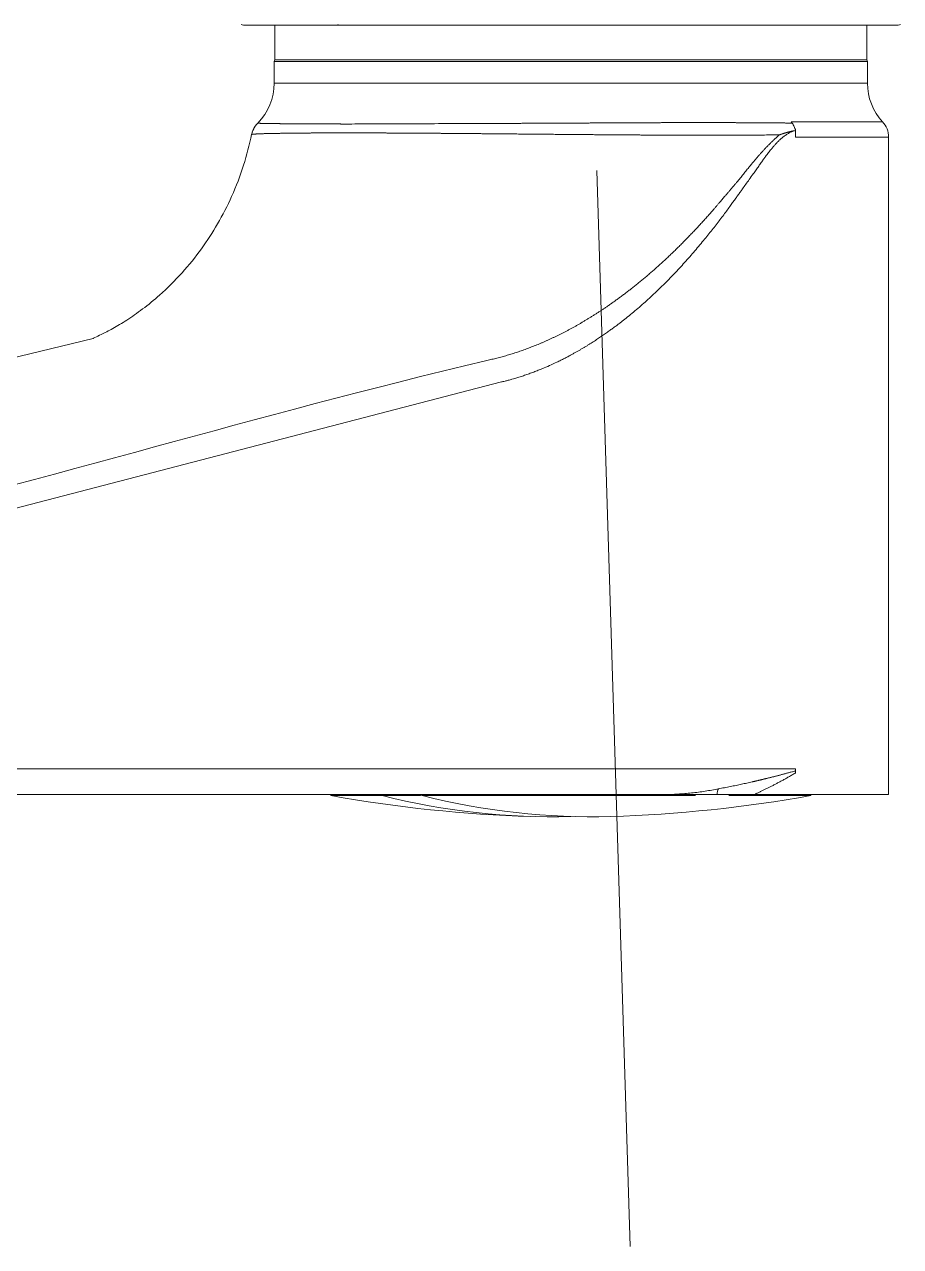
# Model space of a CAD drawing. Extents: x 0 to 1128, y 0 to 827.
# Drawn here: x 334.26 to 365.28, y 658.47 to 701.72 of the extents above; entities that cross this region are included whole.
import ezdxf

# ---------------------------------------------------------------- set-up
doc = ezdxf.new("R2010")
doc.units = 0
doc.header["$LTSCALE"] = 4
doc.header["$MEASUREMENT"] = 0
doc.linetypes.add('CENTER2', pattern=[28.575, 19.05, -3.175, 3.175, -3.175])
doc.layers.add('1', color=7, linetype='CONTINUOUS')
doc.layers.add('Cneter', color=1, linetype='CENTER2', lineweight=13)

msp = doc.modelspace()

# ---------------------------------------------------------------- linework, layer by layer
at = {"layer": '1', "color": 7, "linetype": 'Continuous', "lineweight": 18}
for p, q in [((345.473, 701.688), (342.105, 701.688)), ((343.128, 700.471), (343.128, 701.688)), ((365.105, 701.688), (345.473, 701.688)), ((364.083, 701.688), (364.083, 700.471)), ((343.105, 700.409), (343.128, 700.471)), ((343.105, 700.409), (346.18, 700.409)), ((343.105, 699.637), (343.105, 700.409)), ((343.128, 700.471), (346.196, 700.471)), ((364.105, 700.409), (346.18, 700.409)), ((346.196, 700.471), (364.083, 700.471)), ((364.083, 700.471), (364.105, 700.409)), ((364.105, 700.409), (364.105, 699.637)), ((364.641, 698.275), (361.409, 698.275)), ((361.564, 697.73), (361.564, 697.963)), ((364.855, 697.73), (364.855, 674.471)), ((305.744, 683.168), (336.691, 690.6)), ((327.585, 682.942), (351.151, 689.067)), ((332.972, 674.471), (356.903, 674.471)), ((345.105, 674.43), (345.105, 674.471)), ((345.105, 674.43), (346.929, 674.43)), ((346.929, 674.44), (346.929, 674.43)), ((348.344, 674.44), (348.344, 674.43)), ((348.344, 674.43), (358.013, 674.43)), ((359.2, 674.43), (362.105, 674.43)), ((364.855, 674.471), (360.109, 674.471)), ((362.105, 674.471), (362.105, 674.43))]:
    msp.add_line(p, q, dxfattribs=at)
at = {"layer": '1', "color": 7, "linetype": 'Continuous', "lineweight": 13}
for p, q in [((343.105, 699.637), (346.18, 699.637)), ((346.18, 699.637), (349.954, 699.637)), ((349.954, 699.637), (364.105, 699.637)), ((361.56, 697.73), (364.855, 697.73)), ((333.628, 675.371), (361.564, 675.371)), ((347.595, 674.43), (347.595, 674.471))]:
    msp.add_line(p, q, dxfattribs=at)
at = {"layer": '1', "color": 7, "linetype": 'Continuous', "lineweight": 18}
for centre, radius, start, end in [((342.105, 702.188), 0.5, 249.7751, 270), ((365.105, 702.188), 0.5, 270, 290.2249), ((341.105, 699.637), 2, 315.1747, 0), ((366.105, 699.637), 2, 180, 222.9311), ((364.055, 697.73), 0.8, 0, 42.9338), ((353.605, 721.671), 48, 259.8001, 268.3117), ((353.605, 721.671), 48, 271.6883, 280.1999)]:
    msp.add_arc(centre, radius, start, end, dxfattribs=at)
at = {"layer": '1', "color": 7, "linetype": 'Continuous', "lineweight": 13, "extrusion": (0, 0, -1)}
msp.add_ellipse((345.473, 702.188), major_axis=(0, -0.5), ratio=0.707107, start_param=6.28316, end_param=6.636176, dxfattribs=at)
at = {"layer": '1', "color": 7, "linetype": 'Continuous', "lineweight": 18, "extrusion": (0, 0, -1)}
for centre in [(352.898, 721.671), (354.312, 721.671)]:
    msp.add_ellipse(centre, major_axis=(0, -47.99), ratio=0.707107, start_param=6.262349, end_param=6.459997, dxfattribs=at)
at = {"layer": '1', "color": 7, "linetype": 'Continuous', "lineweight": 18}
for points, degree in [([(342.305, 697.821), (342.355, 698.059), (342.527, 698.23)], 2), ([(361.44, 698.229), (361.43, 698.244), (361.419, 698.259), (361.409, 698.275)], 3), ([(361.486, 697.951), (361.512, 697.955), (361.538, 697.959), (361.564, 697.963)], 3), ([(350.636, 689.829), (342.087, 687.791), (335.637, 685.747), (327.086, 683.698)], 3), ([(361.56, 675.306), (361.56, 675.328), (361.56, 675.349), (361.56, 675.371)], 3), ([(361.56, 675.23), (361.56, 675.255), (361.56, 675.281), (361.56, 675.306)], 3), ([(358.781, 674.471), (358.785, 674.51), (358.798, 674.583), (358.817, 674.644), (358.829, 674.671)], 3), ([(347.595, 674.43), (347.516, 674.43), (347.362, 674.43), (347.14, 674.434), (346.998, 674.438), (346.929, 674.44)], 3), ([(348.344, 674.44), (348.256, 674.438), (348.084, 674.434), (347.834, 674.43), (347.673, 674.43), (347.595, 674.43)], 3)]:
    msp.add_open_spline(points, degree=degree, dxfattribs=at)
for points, knots in [([(345.746, 698.195), (345.734, 698.195), (345.71, 698.195), (345.675, 698.195), (345.639, 698.195), (345.604, 698.195), (345.569, 698.195), (345.533, 698.195), (345.498, 698.195), (345.462, 698.196), (345.427, 698.196), (345.392, 698.196), (345.356, 698.196), (345.321, 698.196), (345.286, 698.196), (345.251, 698.196), (345.216, 698.196), (345.181, 698.196), (345.145, 698.197), (345.11, 698.197), (345.076, 698.197), (345.041, 698.197), (345.006, 698.197), (344.971, 698.197), (344.936, 698.197), (344.902, 698.197), (344.867, 698.198), (344.833, 698.198), (344.798, 698.198), (344.764, 698.198), (344.73, 698.198), (344.696, 698.198), (344.662, 698.198), (344.628, 698.199), (344.594, 698.199), (344.56, 698.199), (344.527, 698.199), (344.493, 698.199), (344.46, 698.199), (344.427, 698.2), (344.394, 698.2), (344.361, 698.2), (344.328, 698.2), (344.295, 698.2), (344.263, 698.2), (344.23, 698.201), (344.198, 698.201), (344.166, 698.201), (344.134, 698.201), (344.102, 698.201), (344.071, 698.202), (344.04, 698.202), (344.008, 698.202), (343.977, 698.202), (343.947, 698.202), (343.916, 698.203), (343.885, 698.203), (343.855, 698.203), (343.825, 698.203), (343.795, 698.203), (343.766, 698.204), (343.736, 698.204), (343.707, 698.204), (343.678, 698.204), (343.65, 698.205), (343.621, 698.205), (343.593, 698.205), (343.565, 698.205), (343.538, 698.205), (343.51, 698.206), (343.483, 698.206), (343.456, 698.206), (343.429, 698.206), (343.403, 698.207), (343.377, 698.207), (343.351, 698.207), (343.326, 698.207), (343.301, 698.208), (343.276, 698.208), (343.251, 698.208), (343.227, 698.208), (343.203, 698.209), (343.179, 698.209), (343.156, 698.209), (343.133, 698.21), (343.11, 698.21), (343.088, 698.21), (343.066, 698.21), (343.045, 698.211), (343.023, 698.211), (343.002, 698.211), (342.982, 698.212), (342.962, 698.212), (342.942, 698.212), (342.923, 698.212), (342.904, 698.213), (342.885, 698.213), (342.867, 698.213), (342.849, 698.214), (342.832, 698.214), (342.815, 698.214), (342.798, 698.215), (342.782, 698.215), (342.767, 698.215), (342.751, 698.216), (342.736, 698.216), (342.722, 698.216), (342.708, 698.217), (342.695, 698.217), (342.682, 698.217), (342.669, 698.218), (342.657, 698.218), (342.646, 698.218), (342.635, 698.219), (342.624, 698.219), (342.614, 698.219), (342.604, 698.22), (342.595, 698.22), (342.587, 698.22), (342.578, 698.221), (342.571, 698.221), (342.564, 698.222), (342.557, 698.222), (342.551, 698.222), (342.546, 698.223), (342.541, 698.223), (342.537, 698.223), (342.533, 698.224), (342.53, 698.224), (342.527, 698.225), (342.525, 698.225), (342.524, 698.225), (342.523, 698.226), (342.522, 698.226), (342.523, 698.226), (342.523, 698.226)], [0, 0, 0, 0, 0.005769, 0.011565, 0.017388, 0.023237, 0.029114, 0.035017, 0.040948, 0.046905, 0.05289, 0.058901, 0.064939, 0.071004, 0.077096, 0.083215, 0.089361, 0.095533, 0.101733, 0.107959, 0.114213, 0.120493, 0.1268, 0.133134, 0.139495, 0.145883, 0.152298, 0.158739, 0.165208, 0.171703, 0.178225, 0.184774, 0.19135, 0.197953, 0.204583, 0.211239, 0.217923, 0.224633, 0.23137, 0.238134, 0.244925, 0.251743, 0.258587, 0.265459, 0.272357, 0.279282, 0.286234, 0.293213, 0.300218, 0.307251, 0.31431, 0.321396, 0.328509, 0.335649, 0.342815, 0.350009, 0.357229, 0.364476, 0.37175, 0.379051, 0.386378, 0.393732, 0.401113, 0.408521, 0.415956, 0.423417, 0.430905, 0.43842, 0.445962, 0.453531, 0.461126, 0.468748, 0.476397, 0.484072, 0.491775, 0.499504, 0.50726, 0.515043, 0.522852, 0.530688, 0.538551, 0.546441, 0.554357, 0.5623, 0.57027, 0.578267, 0.58629, 0.59434, 0.602417, 0.610521, 0.618651, 0.626808, 0.634991, 0.643202, 0.651439, 0.659702, 0.667993, 0.67631, 0.684654, 0.693024, 0.701422, 0.709846, 0.718296, 0.726773, 0.735277, 0.743808, 0.752365, 0.760949, 0.76956, 0.778197, 0.786861, 0.795551, 0.804268, 0.813012, 0.821782, 0.830579, 0.839403, 0.848253, 0.85713, 0.866034, 0.874964, 0.883921, 0.892904, 0.901914, 0.910951, 0.920014, 0.929104, 0.93822, 0.947363, 0.956532, 0.965729, 0.974951, 0.9842, 0.993476, 1, 1, 1, 1]), ([(361.44, 698.229), (361.427, 698.229), (361.401, 698.229), (361.362, 698.229), (361.322, 698.23), (361.282, 698.23), (361.242, 698.231), (361.202, 698.231), (361.162, 698.232), (361.121, 698.232), (361.081, 698.232), (361.04, 698.233), (360.999, 698.233), (360.958, 698.234), (360.917, 698.234), (360.875, 698.234), (360.834, 698.235), (360.792, 698.235), (360.75, 698.235), (360.708, 698.236), (360.666, 698.236), (360.624, 698.236), (360.581, 698.237), (360.539, 698.237), (360.496, 698.237), (360.453, 698.238), (360.41, 698.238), (360.367, 698.238), (360.323, 698.239), (360.28, 698.239), (360.236, 698.239), (360.193, 698.24), (360.149, 698.24), (360.105, 698.24), (360.061, 698.24), (360.016, 698.241), (359.972, 698.241), (359.927, 698.241), (359.883, 698.241), (359.838, 698.242), (359.793, 698.242), (359.748, 698.242), (359.703, 698.242), (359.657, 698.242), (359.612, 698.243), (359.566, 698.243), (359.521, 698.243), (359.475, 698.243), (359.429, 698.243), (359.383, 698.244), (359.337, 698.244), (359.291, 698.244), (359.244, 698.244), (359.198, 698.244), (359.151, 698.244), (359.105, 698.244), (359.058, 698.245), (359.011, 698.245), (358.964, 698.245), (358.917, 698.245), (358.87, 698.245), (358.822, 698.245), (358.775, 698.245), (358.727, 698.245), (358.68, 698.245), (358.632, 698.245), (358.584, 698.245), (358.536, 698.245), (358.488, 698.246), (358.44, 698.246), (358.392, 698.246), (358.344, 698.246), (358.296, 698.246), (358.247, 698.246), (358.199, 698.246), (358.15, 698.246), (358.101, 698.246), (358.053, 698.246), (358.004, 698.246), (357.955, 698.246), (357.906, 698.246), (357.857, 698.246), (357.807, 698.246), (357.758, 698.245), (357.709, 698.245), (357.659, 698.245), (357.61, 698.245), (357.56, 698.245), (357.511, 698.245), (357.461, 698.245), (357.411, 698.245), (357.361, 698.245), (357.312, 698.245), (357.262, 698.245), (357.212, 698.245), (357.162, 698.244), (357.111, 698.244), (357.061, 698.244), (357.011, 698.244), (356.961, 698.244), (356.91, 698.244), (356.86, 698.244), (356.809, 698.243), (356.759, 698.243), (356.708, 698.243), (356.658, 698.243), (356.607, 698.243), (356.556, 698.243), (356.505, 698.242), (356.455, 698.242), (356.404, 698.242), (356.353, 698.242), (356.302, 698.241), (356.251, 698.241), (356.2, 698.241), (356.149, 698.241), (356.098, 698.24), (356.046, 698.24), (355.995, 698.24), (355.944, 698.24), (355.854, 698.239), (355.725, 698.239), (355.557, 698.238), (355.39, 698.237), (355.224, 698.236), (355.06, 698.235), (354.896, 698.234), (354.734, 698.233), (354.573, 698.232), (354.413, 698.232), (354.255, 698.231), (354.098, 698.23), (353.943, 698.229), (353.788, 698.229), (353.636, 698.228), (353.485, 698.227), (353.335, 698.226), (353.187, 698.226), (353.041, 698.225), (352.896, 698.224), (352.753, 698.224), (352.612, 698.223), (352.472, 698.222), (352.334, 698.222), (352.198, 698.221), (352.063, 698.22), (351.93, 698.22), (351.799, 698.219), (351.67, 698.219), (351.542, 698.218), (351.417, 698.218), (351.293, 698.217), (351.17, 698.217), (351.05, 698.216), (350.931, 698.216), (350.815, 698.215), (350.7, 698.215), (350.587, 698.214), (350.475, 698.214), (350.366, 698.213), (350.258, 698.213), (350.152, 698.212), (350.048, 698.212), (349.946, 698.212), (349.845, 698.211), (349.779, 698.211), (349.746, 698.211)], [0, 0, 0, 0, 0.004352, 0.008702, 0.013051, 0.017398, 0.021742, 0.026086, 0.030427, 0.034766, 0.039104, 0.043439, 0.047773, 0.052106, 0.056436, 0.060764, 0.065091, 0.069416, 0.073739, 0.078061, 0.08238, 0.086698, 0.091014, 0.095328, 0.099641, 0.103951, 0.10826, 0.112567, 0.116873, 0.121176, 0.125478, 0.129778, 0.134077, 0.138373, 0.142668, 0.146961, 0.151252, 0.155542, 0.15983, 0.164116, 0.1684, 0.172683, 0.176964, 0.181243, 0.18552, 0.189796, 0.19407, 0.198343, 0.202613, 0.206882, 0.211149, 0.215415, 0.219678, 0.22394, 0.228201, 0.232459, 0.236716, 0.240971, 0.245225, 0.249477, 0.253727, 0.257975, 0.262222, 0.266467, 0.270711, 0.274953, 0.279193, 0.283431, 0.287668, 0.291903, 0.296137, 0.300368, 0.304598, 0.308827, 0.313054, 0.317279, 0.321502, 0.325724, 0.329945, 0.334163, 0.33838, 0.342596, 0.346809, 0.351021, 0.355232, 0.359441, 0.363648, 0.367853, 0.372057, 0.37626, 0.38046, 0.384659, 0.388857, 0.393053, 0.397247, 0.40144, 0.405631, 0.409821, 0.414008, 0.418195, 0.422379, 0.426563, 0.430744, 0.434924, 0.439103, 0.443279, 0.447455, 0.451628, 0.4558, 0.459971, 0.46414, 0.468307, 0.472473, 0.476637, 0.4808, 0.484961, 0.489121, 0.493279, 0.497436, 0.501591, 0.505744, 0.519394, 0.532923, 0.546331, 0.559619, 0.572785, 0.585831, 0.598755, 0.611559, 0.624242, 0.636804, 0.649244, 0.661564, 0.673762, 0.685839, 0.697796, 0.70963, 0.721344, 0.732936, 0.744408, 0.755757, 0.766986, 0.778093, 0.789078, 0.799943, 0.810685, 0.821307, 0.831806, 0.842185, 0.852441, 0.862577, 0.87259, 0.882482, 0.892252, 0.901901, 0.911428, 0.920833, 0.930117, 0.939278, 0.948318, 0.957237, 0.966033, 0.974707, 0.98326, 0.991691, 1, 1, 1, 1]), ([(361.564, 697.963), (361.55, 698.013), (361.532, 698.06), (361.501, 698.126), (361.49, 698.148), (361.466, 698.189), (361.454, 698.209), (361.44, 698.229)], [0, 0, 0, 0, 0.5, 0.5, 0.75, 0.75, 1, 1, 1, 1]), ([(336.691, 690.6), (336.687, 690.613), (336.786, 690.656), (337.018, 690.763), (337.395, 690.956), (337.889, 691.25), (338.453, 691.643), (339.122, 692.19), (339.837, 692.897), (340.523, 693.747), (341.119, 694.661), (341.626, 695.65), (342.035, 696.712), (342.226, 697.457), (342.301, 697.828)], [0.2243458, 0.2243458, 0.2243458, 0.2243458, 0.2406719, 0.2732668, 0.3263531, 0.3846533, 0.4461157, 0.5104724, 0.5978343, 0.6793333, 0.7552558, 0.8342198, 0.9189799, 1, 1, 1, 1]), ([(342.306, 697.826), (342.306, 697.826), (342.306, 697.826), (342.307, 697.827), (342.31, 697.828), (342.314, 697.829), (342.319, 697.83), (342.325, 697.831), (342.333, 697.832), (342.343, 697.833), (342.354, 697.834), (342.366, 697.836), (342.38, 697.837), (342.396, 697.838), (342.413, 697.839), (342.432, 697.84), (342.452, 697.842), (342.475, 697.843), (342.499, 697.844), (342.525, 697.845), (342.553, 697.847), (342.582, 697.848), (342.612, 697.849), (342.644, 697.85), (342.677, 697.851), (342.712, 697.853), (342.747, 697.854), (342.785, 697.855), (342.823, 697.856), (342.863, 697.857), (342.903, 697.858), (342.945, 697.859), (342.989, 697.86), (343.033, 697.861), (343.078, 697.862), (343.125, 697.863), (343.173, 697.864), (343.221, 697.865), (343.271, 697.865), (343.322, 697.866), (343.374, 697.867), (343.427, 697.868), (343.481, 697.869), (343.535, 697.869), (343.591, 697.87), (343.647, 697.871), (343.705, 697.871), (343.763, 697.872), (343.822, 697.873), (343.882, 697.873), (343.942, 697.874), (344.003, 697.875), (344.065, 697.875), (344.127, 697.876), (344.19, 697.876), (344.254, 697.877), (344.318, 697.877), (344.383, 697.877), (344.448, 697.878), (344.513, 697.878), (344.579, 697.879), (344.645, 697.879), (344.712, 697.879), (344.779, 697.88), (344.847, 697.88), (344.914, 697.88), (344.982, 697.88), (345.051, 697.881), (345.119, 697.881), (345.188, 697.881), (345.257, 697.881), (345.326, 697.881), (345.395, 697.881), (345.464, 697.881), (345.534, 697.881), (345.58, 697.881), (345.604, 697.881)], [0, 0, 0, 0, 0.00528, 0.018579, 0.032003, 0.045552, 0.05923, 0.073036, 0.086972, 0.101039, 0.115239, 0.129574, 0.144045, 0.158654, 0.173402, 0.188289, 0.203315, 0.218478, 0.234074, 0.249599, 0.265054, 0.280437, 0.295746, 0.310981, 0.326141, 0.341225, 0.356231, 0.37116, 0.38601, 0.400781, 0.415472, 0.430083, 0.444618, 0.459075, 0.473458, 0.487767, 0.502004, 0.516169, 0.530265, 0.544291, 0.558249, 0.572138, 0.58596, 0.599714, 0.613401, 0.627021, 0.640574, 0.654061, 0.667481, 0.68083, 0.694109, 0.707316, 0.72045, 0.733508, 0.74649, 0.759394, 0.77222, 0.784966, 0.797631, 0.810215, 0.822718, 0.835137, 0.847473, 0.859725, 0.871892, 0.883974, 0.895971, 0.907881, 0.919704, 0.93144, 0.943088, 0.954648, 0.966119, 0.977502, 0.988796, 1, 1, 1, 1]), ([(345.604, 697.881), (345.616, 697.881), (345.642, 697.881), (345.68, 697.881), (345.718, 697.881), (345.757, 697.881), (345.797, 697.881), (345.836, 697.881), (345.876, 697.881), (345.917, 697.881), (345.958, 697.881), (345.999, 697.881), (346.04, 697.881), (346.082, 697.881), (346.124, 697.881), (346.167, 697.881), (346.209, 697.881), (346.253, 697.88), (346.296, 697.88), (346.34, 697.88), (346.385, 697.88), (346.429, 697.88), (346.474, 697.88), (346.52, 697.88), (346.565, 697.879), (346.611, 697.879), (346.658, 697.879), (346.705, 697.879), (346.752, 697.879), (346.799, 697.879), (346.847, 697.878), (346.895, 697.878), (346.944, 697.878), (346.993, 697.878), (347.042, 697.878), (347.092, 697.877), (347.142, 697.877), (347.192, 697.877), (347.243, 697.877), (347.294, 697.876), (347.346, 697.876), (347.397, 697.876), (347.45, 697.875), (347.502, 697.875), (347.555, 697.875), (347.608, 697.875), (347.662, 697.874), (347.715, 697.874), (347.77, 697.874), (347.824, 697.873), (347.879, 697.873), (347.934, 697.873), (347.99, 697.872), (348.046, 697.872), (348.102, 697.872), (348.159, 697.871), (348.215, 697.871), (348.273, 697.871), (348.33, 697.87), (348.388, 697.87), (348.446, 697.869), (348.505, 697.869), (348.564, 697.869), (348.623, 697.868), (348.683, 697.868), (348.742, 697.867), (348.803, 697.867), (348.863, 697.866), (348.924, 697.866), (348.985, 697.866), (349.047, 697.865), (349.109, 697.865), (349.171, 697.864), (349.233, 697.864), (349.296, 697.863), (349.359, 697.863), (349.423, 697.862), (349.487, 697.862), (349.551, 697.861), (349.615, 697.861), (349.68, 697.86), (349.745, 697.86), (349.811, 697.859), (349.877, 697.858), (349.943, 697.858), (350.01, 697.857), (350.076, 697.857), (350.144, 697.856), (350.211, 697.856), (350.279, 697.855), (350.347, 697.854), (350.416, 697.854), (350.484, 697.853), (350.554, 697.853), (350.623, 697.852), (350.693, 697.851), (350.763, 697.851), (350.833, 697.85), (350.904, 697.85), (350.975, 697.849), (351.046, 697.848), (351.118, 697.848), (351.189, 697.847), (351.262, 697.846), (351.334, 697.846), (351.407, 697.845), (351.48, 697.844), (351.553, 697.844), (351.684, 697.842), (351.871, 697.841), (352.114, 697.838), (352.354, 697.836), (352.59, 697.834), (352.822, 697.832), (353.05, 697.83), (353.275, 697.828), (353.496, 697.826), (353.713, 697.824), (353.926, 697.822), (354.135, 697.821), (354.341, 697.819), (354.542, 697.817), (354.74, 697.816), (354.933, 697.814), (355.122, 697.813), (355.307, 697.812), (355.488, 697.811), (355.664, 697.809), (355.836, 697.808), (356.003, 697.807), (356.167, 697.806), (356.325, 697.805), (356.48, 697.804), (356.63, 697.803), (356.775, 697.803), (356.916, 697.802), (357.053, 697.801), (357.186, 697.801), (357.314, 697.8), (357.438, 697.8), (357.558, 697.799), (357.674, 697.799), (357.785, 697.798), (357.893, 697.798), (357.996, 697.798), (358.096, 697.798), (358.191, 697.798), (358.283, 697.798), (358.343, 697.797), (358.372, 697.797)], [0, 0, 0, 0, 0.003874, 0.007764, 0.011671, 0.015595, 0.019535, 0.023493, 0.027467, 0.031457, 0.035464, 0.039488, 0.043528, 0.047585, 0.051658, 0.055747, 0.059853, 0.063975, 0.068114, 0.072268, 0.076439, 0.080626, 0.084828, 0.089047, 0.093282, 0.097532, 0.101798, 0.10608, 0.110378, 0.114691, 0.11902, 0.123364, 0.127723, 0.132098, 0.136488, 0.140893, 0.145313, 0.149749, 0.154199, 0.158663, 0.163143, 0.167637, 0.172145, 0.176668, 0.181204, 0.185755, 0.19032, 0.194898, 0.19949, 0.204095, 0.208714, 0.213346, 0.21799, 0.222648, 0.227318, 0.232001, 0.236696, 0.241404, 0.246124, 0.250857, 0.255602, 0.26036, 0.265131, 0.269914, 0.27471, 0.279519, 0.28434, 0.289175, 0.294022, 0.298882, 0.303755, 0.308641, 0.31354, 0.318453, 0.323379, 0.328318, 0.333271, 0.338238, 0.343218, 0.348213, 0.353222, 0.358245, 0.363282, 0.368334, 0.373401, 0.378482, 0.383579, 0.38869, 0.393817, 0.398958, 0.404115, 0.409286, 0.414471, 0.419671, 0.424886, 0.430115, 0.435358, 0.440616, 0.445888, 0.451173, 0.456473, 0.461786, 0.467114, 0.472454, 0.477808, 0.483176, 0.488557, 0.493951, 0.499358, 0.51745, 0.535232, 0.552702, 0.569865, 0.586727, 0.603296, 0.619576, 0.635573, 0.651292, 0.666737, 0.681913, 0.696822, 0.711465, 0.725836, 0.739934, 0.753753, 0.767292, 0.780548, 0.79352, 0.806207, 0.818609, 0.830726, 0.842557, 0.854103, 0.865362, 0.876334, 0.887019, 0.897418, 0.907529, 0.917353, 0.92689, 0.936141, 0.945107, 0.95379, 0.962192, 0.970313, 0.978154, 0.985716, 0.992998, 1, 1, 1, 1]), ([(361.486, 697.951), (361.483, 697.95), (361.475, 697.947), (361.462, 697.941), (361.444, 697.934), (361.424, 697.925), (361.393, 697.91), (361.356, 697.891), (361.311, 697.866), (361.264, 697.838), (361.214, 697.805), (361.167, 697.772), (361.128, 697.743), (361.099, 697.719), (361.07, 697.695), (361.042, 697.671), (361.013, 697.645), (360.984, 697.618), (360.955, 697.589), (360.926, 697.56), (360.897, 697.529), (360.867, 697.498), (360.837, 697.465), (360.807, 697.432), (360.762, 697.38), (360.694, 697.298), (360.6, 697.18), (360.509, 697.058), (360.423, 696.94), (360.342, 696.828), (360.254, 696.703), (360.161, 696.573), (360.049, 696.415), (359.889, 696.189), (359.735, 695.973), (359.605, 695.791), (359.526, 695.682), (359.443, 695.565), (359.354, 695.443), (359.254, 695.304), (359.14, 695.149), (359.014, 694.98), (358.883, 694.806), (358.746, 694.628), (358.603, 694.446), (358.455, 694.26), (358.237, 693.994), (357.949, 693.651), (357.587, 693.241), (357.215, 692.841), (356.832, 692.453), (356.437, 692.076), (356.031, 691.713), (355.74, 691.47), (355.571, 691.334), (355.527, 691.299), (355.482, 691.263), (355.435, 691.226), (355.386, 691.188), (355.335, 691.149), (355.282, 691.109), (355.228, 691.068), (355.172, 691.026), (355.115, 690.983), (355.055, 690.94), (354.994, 690.895), (354.931, 690.85), (354.866, 690.804), (354.799, 690.757), (354.73, 690.71), (354.66, 690.662), (354.588, 690.613), (354.513, 690.564), (354.437, 690.515), (354.359, 690.465), (354.28, 690.414), (354.198, 690.363), (354.114, 690.312), (354.029, 690.261), (353.941, 690.209), (353.852, 690.158), (353.76, 690.106), (353.682, 690.063), (353.595, 690.015), (353.496, 689.961), (353.372, 689.896), (353.241, 689.83), (353.087, 689.755), (352.892, 689.665), (352.687, 689.576), (352.494, 689.496), (352.329, 689.432), (352.17, 689.372), (352.009, 689.316), (351.848, 689.262), (351.719, 689.221), (351.61, 689.188), (351.509, 689.159), (351.394, 689.128), (351.285, 689.1), (351.207, 689.081), (351.166, 689.071), (351.151, 689.067)], [0, 0, 0, 0, 0.000853, 0.001986, 0.003401, 0.005546, 0.007129, 0.011235, 0.015241, 0.019015, 0.023685, 0.028744, 0.031806, 0.034414, 0.037075, 0.039788, 0.042552, 0.045368, 0.048235, 0.05115, 0.054115, 0.057126, 0.060183, 0.063285, 0.066435, 0.074242, 0.085054, 0.096805, 0.104526, 0.114167, 0.124246, 0.134758, 0.145704, 0.162635, 0.189661, 0.198049, 0.206971, 0.216427, 0.226415, 0.236935, 0.250498, 0.264554, 0.279101, 0.29414, 0.30967, 0.325691, 0.342203, 0.379476, 0.417038, 0.454906, 0.493121, 0.531742, 0.57077, 0.61019, 0.614133, 0.618227, 0.622473, 0.62687, 0.631419, 0.63612, 0.640972, 0.645976, 0.651132, 0.65644, 0.661899, 0.66751, 0.673273, 0.679188, 0.685254, 0.691472, 0.697842, 0.704364, 0.711037, 0.717862, 0.724839, 0.731967, 0.739247, 0.746678, 0.754261, 0.761995, 0.76988, 0.777917, 0.786105, 0.790333, 0.801014, 0.811844, 0.822873, 0.835135, 0.851746, 0.872996, 0.887722, 0.901246, 0.914769, 0.92829, 0.941811, 0.955331, 0.960822, 0.969223, 0.980534, 0.989745, 0.996233, 1, 1, 1, 1]), ([(358.372, 697.797), (358.49, 697.798), (358.608, 697.798), (358.784, 697.799), (358.842, 697.799), (358.958, 697.799), (359.016, 697.799), (359.188, 697.8), (359.301, 697.8), (359.525, 697.801), (359.635, 697.802), (359.962, 697.803), (360.174, 697.804), (360.588, 697.807), (360.79, 697.809), (360.987, 697.811)], [0, 0, 0, 0, 0.125, 0.125, 0.1875, 0.1875, 0.25, 0.25, 0.375, 0.375, 0.5, 0.5, 0.75, 0.75, 1, 1, 1, 1]), ([(360.987, 697.811), (360.977, 697.802), (360.958, 697.785), (360.929, 697.76), (360.901, 697.734), (360.873, 697.708), (360.844, 697.682), (360.816, 697.656), (360.788, 697.63), (360.76, 697.603), (360.732, 697.577), (360.704, 697.55), (360.677, 697.523), (360.649, 697.496), (360.622, 697.469), (360.595, 697.442), (360.567, 697.414), (360.54, 697.387), (360.514, 697.359), (360.487, 697.331), (360.46, 697.303), (360.418, 697.259), (360.36, 697.196), (360.285, 697.112), (360.208, 697.024), (360.129, 696.932), (360.048, 696.834), (359.964, 696.732), (359.89, 696.64), (359.824, 696.559), (359.77, 696.491), (359.714, 696.423), (359.658, 696.353), (359.6, 696.283), (359.543, 696.213), (359.484, 696.141), (359.417, 696.06), (359.343, 695.972), (359.265, 695.879), (359.191, 695.793), (359.124, 695.714), (359.065, 695.647), (359.012, 695.586), (358.963, 695.528), (358.91, 695.466), (358.852, 695.399), (358.792, 695.328), (358.727, 695.251), (358.683, 695.198), (358.661, 695.171)], [0, 0, 0, 0, 0.011556, 0.023084, 0.034586, 0.046061, 0.05751, 0.068933, 0.08033, 0.091702, 0.103048, 0.11437, 0.125668, 0.136941, 0.14819, 0.159415, 0.170617, 0.181796, 0.192952, 0.204084, 0.215195, 0.226283, 0.256947, 0.288832, 0.321969, 0.356393, 0.392138, 0.429236, 0.467721, 0.491881, 0.516319, 0.541039, 0.566043, 0.591336, 0.61692, 0.642797, 0.668969, 0.705392, 0.739447, 0.771078, 0.800238, 0.826885, 0.846581, 0.867914, 0.890906, 0.915579, 0.941962, 0.970089, 1, 1, 1, 1]), ([(361.486, 697.951), (361.479, 697.95), (361.463, 697.947), (361.44, 697.942), (361.417, 697.937), (361.393, 697.932), (361.369, 697.927), (361.345, 697.921), (361.321, 697.915), (361.297, 697.909), (361.272, 697.902), (361.248, 697.896), (361.223, 697.888), (361.197, 697.881), (361.172, 697.873), (361.146, 697.865), (361.12, 697.857), (361.094, 697.848), (361.068, 697.839), (361.041, 697.83), (361.014, 697.82), (360.996, 697.814), (360.987, 697.811)], [0, 0, 0, 0, 0.046674, 0.093686, 0.14104, 0.188738, 0.236782, 0.285174, 0.333916, 0.38301, 0.432457, 0.48226, 0.532419, 0.582936, 0.633811, 0.685045, 0.736639, 0.788592, 0.840905, 0.893578, 0.94661, 1, 1, 1, 1]), ([(358.661, 695.171), (358.642, 695.15), (358.605, 695.108), (358.549, 695.044), (358.492, 694.981), (358.436, 694.918), (358.38, 694.855), (358.323, 694.793), (358.267, 694.731), (358.21, 694.669), (358.153, 694.608), (358.096, 694.546), (358.04, 694.485), (357.983, 694.425), (357.926, 694.365), (357.868, 694.305), (357.811, 694.245), (357.754, 694.186), (357.697, 694.127), (357.639, 694.068), (357.582, 694.01), (357.524, 693.952), (357.467, 693.894), (357.409, 693.837), (357.351, 693.78), (357.293, 693.724), (357.236, 693.668), (357.178, 693.612), (357.12, 693.557), (357.062, 693.502), (357.004, 693.447), (356.946, 693.393), (356.888, 693.34), (356.83, 693.286), (356.772, 693.233), (356.714, 693.181), (356.655, 693.129), (356.597, 693.077), (356.539, 693.026), (356.481, 692.975), (356.423, 692.925), (356.365, 692.875), (356.307, 692.825), (356.249, 692.776), (356.191, 692.728), (356.133, 692.679), (356.075, 692.632), (356.017, 692.584), (355.96, 692.537), (355.902, 692.491), (355.844, 692.445), (355.787, 692.399), (355.729, 692.354), (355.672, 692.31), (355.614, 692.265), (355.557, 692.222), (355.5, 692.178), (355.442, 692.135), (355.385, 692.093), (355.328, 692.051), (355.272, 692.01), (355.215, 691.968), (355.158, 691.928), (355.102, 691.888), (355.045, 691.848), (354.989, 691.808), (354.933, 691.77), (354.864, 691.723), (354.784, 691.668), (354.69, 691.605), (354.597, 691.544), (354.504, 691.484), (354.41, 691.424), (354.317, 691.365), (354.223, 691.308), (354.129, 691.251), (354.035, 691.195), (353.942, 691.14), (353.848, 691.087), (353.754, 691.034), (353.661, 690.982), (353.567, 690.931), (353.473, 690.881), (353.38, 690.832), (353.286, 690.784), (353.192, 690.737), (353.099, 690.691), (353.006, 690.646), (352.912, 690.603), (352.819, 690.56), (352.726, 690.518), (352.633, 690.477), (352.54, 690.437), (352.447, 690.398), (352.355, 690.361), (352.262, 690.324), (352.17, 690.288), (352.078, 690.253), (351.986, 690.219), (351.894, 690.186), (351.803, 690.154), (351.711, 690.124), (351.62, 690.094), (351.529, 690.065), (351.439, 690.037), (351.348, 690.01), (351.258, 689.984), (351.168, 689.959), (351.079, 689.935), (350.99, 689.912), (350.901, 689.89), (350.812, 689.868), (350.724, 689.848), (350.665, 689.835), (350.636, 689.829)], [0, 0, 0, 0, 0.008051, 0.016096, 0.024134, 0.032165, 0.040189, 0.048205, 0.056214, 0.064215, 0.072207, 0.080191, 0.088166, 0.096132, 0.104088, 0.112035, 0.119971, 0.127898, 0.135814, 0.143719, 0.151613, 0.159496, 0.167366, 0.175224, 0.183069, 0.190901, 0.198719, 0.206523, 0.214312, 0.222086, 0.229845, 0.237588, 0.245314, 0.253023, 0.260716, 0.268391, 0.276048, 0.283686, 0.291306, 0.298907, 0.306488, 0.314049, 0.321591, 0.329111, 0.336611, 0.344089, 0.351546, 0.35898, 0.366392, 0.373782, 0.381148, 0.388491, 0.39581, 0.403106, 0.410377, 0.417623, 0.424844, 0.432039, 0.43921, 0.446354, 0.453471, 0.460562, 0.467627, 0.474664, 0.481673, 0.488655, 0.495608, 0.502533, 0.514026, 0.5255, 0.536954, 0.548388, 0.5598, 0.571191, 0.582557, 0.5939, 0.605217, 0.616509, 0.627773, 0.63901, 0.650217, 0.661395, 0.672543, 0.68366, 0.694745, 0.705798, 0.716818, 0.727805, 0.738758, 0.749677, 0.760561, 0.77141, 0.782223, 0.792999, 0.803738, 0.81444, 0.825103, 0.835727, 0.846312, 0.856858, 0.867362, 0.877826, 0.888248, 0.898628, 0.908966, 0.91926, 0.929511, 0.939717, 0.949879, 0.959996, 0.970067, 0.980092, 0.99007, 1, 1, 1, 1]), ([(361.562, 675.306), (361.543, 675.301), (361.506, 675.29), (361.451, 675.275), (361.397, 675.26), (361.343, 675.246), (361.29, 675.232), (361.239, 675.218), (361.187, 675.204), (361.137, 675.191), (361.088, 675.177), (361.039, 675.165), (360.992, 675.152), (360.945, 675.14), (360.899, 675.128), (360.854, 675.117), (360.81, 675.105), (360.767, 675.094), (360.724, 675.084), (360.683, 675.073), (360.643, 675.063), (360.603, 675.053), (360.565, 675.044), (360.527, 675.035), (360.491, 675.026), (360.455, 675.017), (360.421, 675.009), (360.387, 675.001), (360.354, 674.993), (360.323, 674.985), (360.292, 674.978), (360.262, 674.971), (360.234, 674.964), (360.206, 674.958), (360.179, 674.951), (360.154, 674.945), (360.129, 674.94), (360.106, 674.934), (360.083, 674.929), (360.062, 674.924), (360.041, 674.919), (359.998, 674.909), (359.93, 674.894), (359.837, 674.873), (359.743, 674.852), (359.647, 674.831), (359.55, 674.81), (359.452, 674.79), (359.352, 674.769), (359.25, 674.749), (359.147, 674.729), (359.042, 674.709), (358.936, 674.69), (358.865, 674.677), (358.829, 674.671)], [0, 0, 0, 0, 0.022062, 0.043738, 0.065029, 0.085935, 0.106455, 0.126589, 0.146339, 0.165702, 0.184681, 0.203273, 0.221481, 0.239303, 0.256739, 0.27379, 0.290456, 0.306736, 0.322631, 0.33814, 0.353264, 0.368003, 0.382356, 0.396323, 0.409905, 0.423102, 0.435913, 0.448339, 0.460379, 0.472034, 0.483304, 0.494188, 0.504687, 0.5148, 0.524527, 0.53387, 0.542827, 0.551398, 0.559584, 0.567385, 0.5748, 0.58183, 0.614779, 0.648073, 0.681712, 0.715696, 0.750025, 0.784699, 0.819719, 0.855084, 0.890794, 0.926851, 0.963252, 1, 1, 1, 1]), ([(360.109, 674.471), (360.123, 674.477), (360.151, 674.49), (360.193, 674.51), (360.236, 674.53), (360.28, 674.551), (360.325, 674.572), (360.371, 674.594), (360.418, 674.617), (360.465, 674.64), (360.513, 674.664), (360.562, 674.688), (360.612, 674.713), (360.663, 674.739), (360.714, 674.765), (360.766, 674.792), (360.819, 674.819), (360.872, 674.847), (360.926, 674.876), (360.981, 674.905), (361.036, 674.935), (361.092, 674.965), (361.149, 674.996), (361.206, 675.028), (361.264, 675.06), (361.322, 675.093), (361.381, 675.126), (361.44, 675.16), (361.5, 675.195), (361.54, 675.218), (361.56, 675.23)], [0, 0, 0, 0, 0.02652, 0.05372, 0.0816, 0.110161, 0.139403, 0.169326, 0.199929, 0.231213, 0.263178, 0.295825, 0.329153, 0.363161, 0.397852, 0.433223, 0.469276, 0.506011, 0.543427, 0.581525, 0.620304, 0.659765, 0.699908, 0.740733, 0.782239, 0.824428, 0.867298, 0.91085, 0.955084, 1, 1, 1, 1]), ([(358.829, 674.671), (358.674, 674.639), (358.517, 674.61), (358.2, 674.561), (358.04, 674.54), (357.717, 674.506), (357.555, 674.493), (357.23, 674.475), (357.066, 674.471), (356.903, 674.471)], [0, 0, 0, 0, 0.25, 0.25, 0.5, 0.5, 0.75, 0.75, 1, 1, 1, 1]), ([(358.781, 674.471), (358.759, 674.471), (358.712, 674.471), (358.642, 674.471), (358.569, 674.471), (358.493, 674.471), (358.416, 674.471), (358.336, 674.471), (358.255, 674.471), (358.171, 674.471), (358.085, 674.471), (357.998, 674.471), (357.908, 674.471), (357.822, 674.471), (357.714, 674.471), (357.559, 674.471), (357.375, 674.471), (357.199, 674.471), (357.101, 674.471), (357.059, 674.471)], [0, 0, 0, 0, 0.040096, 0.081433, 0.123992, 0.167756, 0.212706, 0.258826, 0.306099, 0.354514, 0.404061, 0.454739, 0.506552, 0.559513, 0.603905, 0.693443, 0.828365, 0.925548, 1, 1, 1, 1]), ([(360.109, 674.471), (359.883, 674.471), (359.66, 674.471), (359.219, 674.471), (359, 674.471), (358.781, 674.471)], [0, 0, 0, 0, 0.5, 0.5, 1, 1, 1, 1])]:
    msp.add_open_spline(points, degree=3, knots=knots, dxfattribs=at)
at = {"layer": '1', "color": 7, "linetype": 'Continuous', "lineweight": 13}
msp.add_open_spline([(349.746, 698.211), (349.372, 698.21), (349.006, 698.208), (348.293, 698.206), (347.945, 698.204), (347.273, 698.202), (346.949, 698.2), (346.326, 698.198), (346.028, 698.196), (345.746, 698.195)], degree=3, knots=[0, 0, 0, 0, 0.25, 0.25, 0.5, 0.5, 0.75, 0.75, 1, 1, 1, 1], dxfattribs=at)
at = {"layer": 'Cneter', "lineweight": 5, "ltscale": 0.5}
msp.add_line((355.705, 658.471), (353.605, 725.971), dxfattribs=at)

doc.saveas('drawing.dxf')
